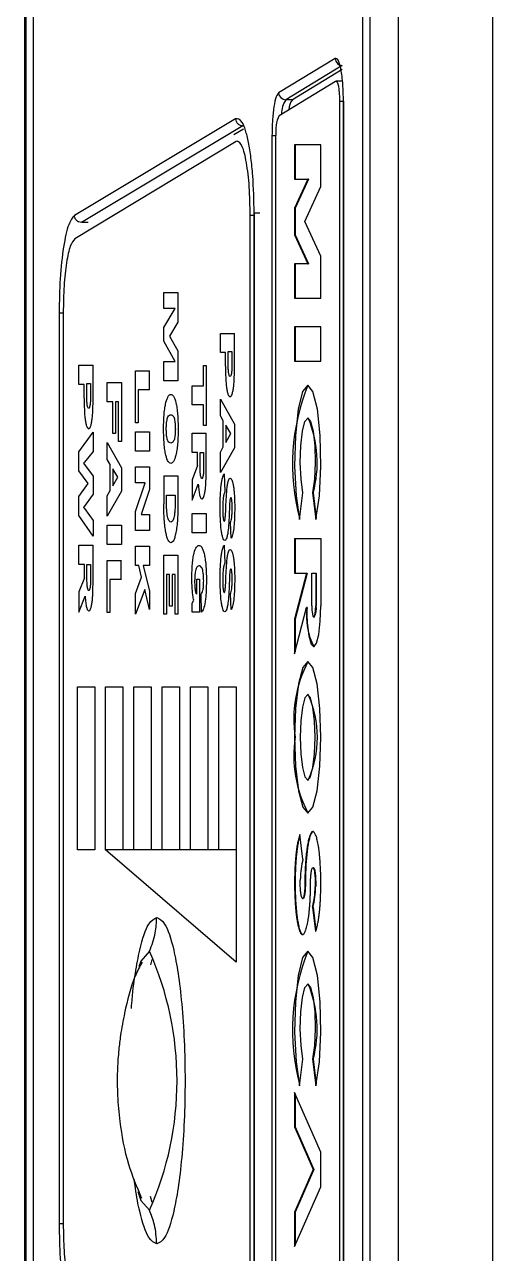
# Model space of a CAD drawing. Header units: millimetres. Extents: x 10 to 584, y 10 to 410.
# Drawn here: x 258.739 to 259.314, y 77.665 to 79.173 of the extents above; entities that cross this region are included whole.
import ezdxf

# ---------------------------------------------------------------- set-up
doc = ezdxf.new("R2010")
doc.units = ezdxf.units.MM

msp = doc.modelspace()

# ---------------------------------------------------------------- linework, layer by layer
at = {"color": 7, "linetype": 'Continuous', "lineweight": 25}
for p, q in [((258.73948, 79.47498), (258.73948, 77.04498)), ((258.7415, 77.04498), (258.7415, 79.47498)), ((258.75018, 79.47498), (258.75018, 77.04498)), ((259.15478, 77.04498), (259.15478, 79.47498)), ((259.16347, 79.47498), (259.16347, 77.04498)), ((259.19887, 77.04721), (259.19887, 79.47275)), ((259.31405, 79.47006), (259.31405, 77.04991)), ((259.12098, 79.13098), (259.05152, 79.08907)), ((259.12967, 79.12236), (259.06022, 79.08046)), ((259.12955, 79.11737), (259.06836, 79.08046)), ((259.05203, 79.06124), (259.12149, 79.10313)), ((259.12996, 79.10327), (259.12194, 79.10327)), ((259.06836, 79.08046), (259.06022, 79.08046)), ((259.12622, 79.0786), (259.12622, 77.4418)), ((259.13095, 79.0786), (259.13095, 77.44181)), ((259.13108, 77.44181), (259.13108, 79.0786)), ((258.99871, 79.05721), (258.80074, 78.93846)), ((259.0074, 79.04859), (258.80942, 78.92983)), ((259.00847, 79.04435), (258.99665, 79.03726)), ((258.9992, 79.02935), (258.80124, 78.90997)), ((259.00076, 79.0298), (258.9992, 79.02935)), ((259.04333, 79.03669), (259.04333, 77.4837)), ((259.04819, 77.48369), (259.04819, 79.03671)), ((259.10334, 79.02526), (259.07109, 79.02526)), ((259.07109, 79.02526), (259.07109, 78.98298)), ((259.07174, 79.02526), (259.07174, 78.98298)), ((259.10334, 78.97392), (259.10334, 79.02526)), ((259.07109, 78.98298), (259.08741, 78.98298)), ((259.08741, 78.98298), (259.07109, 78.94749)), ((259.08807, 78.98298), (259.07174, 78.94749)), ((259.08366, 78.93114), (259.10334, 78.97392)), ((259.08807, 78.98298), (259.08741, 78.98298)), ((259.02135, 78.94182), (259.02135, 77.57807)), ((259.02148, 77.57846), (259.02148, 78.94148)), ((259.07109, 78.94749), (259.07109, 78.91478)), ((259.07109, 78.94749), (259.07174, 78.94749)), ((259.07174, 78.94749), (259.07174, 78.91478)), ((258.81757, 78.92983), (258.80942, 78.92983)), ((259.01662, 77.58196), (259.01662, 78.93847)), ((259.10334, 78.88835), (259.08366, 78.93114)), ((259.07109, 78.91478), (259.08741, 78.87929)), ((259.07109, 78.91478), (259.07174, 78.91478)), ((259.07174, 78.91478), (259.08807, 78.87929)), ((259.08741, 78.87929), (259.07109, 78.87929)), ((259.07109, 78.87929), (259.07109, 78.83701)), ((259.07174, 78.87929), (259.07174, 78.83701)), ((259.08741, 78.87929), (259.08807, 78.87929)), ((259.10334, 78.83701), (259.10334, 78.88835)), ((258.91047, 78.84395), (258.92784, 78.84395)), ((258.91047, 78.82451), (258.91047, 78.84395)), ((258.92784, 78.84395), (258.92784, 78.80764)), ((259.07109, 78.83701), (259.10334, 78.83701)), ((258.78196, 78.81904), (258.78196, 77.70132)), ((258.78694, 78.81907), (258.78694, 77.70135)), ((258.92463, 78.82451), (258.91047, 78.82451)), ((258.91047, 78.80111), (258.92463, 78.82451)), ((258.92784, 78.80764), (258.91744, 78.79047)), ((258.91047, 78.7841), (258.91047, 78.80111)), ((258.91744, 78.79047), (258.92784, 78.7722)), ((258.97993, 78.79375), (258.9973, 78.79375)), ((258.97993, 78.77014), (258.97993, 78.79375)), ((258.99723, 78.75423), (258.99723, 78.79375)), ((259.10334, 78.80178), (259.07109, 78.80178)), ((259.07109, 78.80178), (259.07109, 78.7595)), ((259.07174, 78.80178), (259.07174, 78.7595)), ((259.10334, 78.7595), (259.10334, 78.80178)), ((258.92463, 78.75923), (258.91047, 78.7841)), ((258.91047, 78.73561), (258.91047, 78.75923)), ((258.91047, 78.75923), (258.92463, 78.75923)), ((258.92784, 78.7722), (258.92784, 78.73561)), ((258.98644, 78.77014), (258.97993, 78.77014)), ((258.98644, 78.75354), (258.98644, 78.77014)), ((258.98951, 78.77153), (258.9941, 78.77153)), ((258.98951, 78.75651), (258.98951, 78.77153)), ((258.9941, 78.77153), (258.9941, 78.75658)), ((259.07109, 78.7595), (259.10334, 78.7595)), ((258.80628, 78.75461), (258.82365, 78.75461)), ((258.80628, 78.731), (258.80628, 78.75461)), ((258.82358, 78.71509), (258.82358, 78.75461)), ((258.87574, 78.68405), (258.87574, 78.74794)), ((258.87574, 78.74794), (258.89311, 78.74794)), ((258.89304, 78.72433), (258.89304, 78.74794)), ((258.95919, 78.75455), (258.96257, 78.75455)), ((258.95919, 78.72955), (258.95919, 78.75455)), ((258.96257, 78.75455), (258.96257, 78.68094)), ((258.81279, 78.731), (258.80628, 78.731)), ((258.81279, 78.7144), (258.81279, 78.731)), ((258.81586, 78.73239), (258.82045, 78.73239)), ((258.81586, 78.71737), (258.81586, 78.73239)), ((258.82045, 78.73239), (258.82045, 78.71744)), ((258.84101, 78.70974), (258.84101, 78.73335)), ((258.84101, 78.73335), (258.85838, 78.73335)), ((258.85838, 78.73335), (258.85838, 78.66113)), ((258.92784, 78.73561), (258.91047, 78.73561)), ((258.9452, 78.72955), (258.95919, 78.72955)), ((258.9452, 78.70594), (258.9452, 78.72955)), ((258.87912, 78.72433), (258.87912, 78.68405)), ((258.89311, 78.72433), (258.87912, 78.72433)), ((258.97993, 78.7132), (258.9973, 78.68229)), ((258.97993, 78.69269), (258.97993, 78.7132)), ((258.84777, 78.70974), (258.84101, 78.70974)), ((258.84777, 78.67085), (258.84777, 78.70974)), ((258.85114, 78.70974), (258.85114, 78.67085)), ((258.855, 78.70974), (258.85114, 78.70974)), ((258.855, 78.66113), (258.855, 78.70974)), ((258.95919, 78.70594), (258.9452, 78.70594)), ((258.95919, 78.68094), (258.95919, 78.70594)), ((258.87912, 78.68405), (258.87574, 78.68405)), ((258.98355, 78.68654), (258.97993, 78.69269)), ((258.98355, 78.65449), (258.98355, 78.68654)), ((259.08787, 78.68995), (259.08721, 78.68995)), ((258.80628, 78.64853), (258.82365, 78.67266)), ((258.82365, 78.67266), (258.82365, 78.64881)), ((258.85114, 78.67085), (258.84777, 78.67085)), ((258.87574, 78.67294), (258.89311, 78.67294)), ((258.87574, 78.64933), (258.87574, 78.67294)), ((258.89311, 78.67294), (258.89311, 78.64933)), ((258.9452, 78.67122), (258.96257, 78.67122)), ((258.9452, 78.64761), (258.9452, 78.67122)), ((258.96257, 78.68094), (258.95919, 78.68094)), ((258.9625, 78.62723), (258.9625, 78.67122)), ((258.99281, 78.67083), (258.98668, 78.68123)), ((258.98668, 78.68123), (258.98668, 78.66002)), ((258.98668, 78.66002), (258.99281, 78.67083)), ((258.9973, 78.68229), (258.9973, 78.65356)), ((258.84101, 78.65974), (258.85838, 78.62884)), ((258.84101, 78.63923), (258.84101, 78.65974)), ((258.85838, 78.66113), (258.855, 78.66113)), ((258.97993, 78.64811), (258.98355, 78.65449)), ((258.9973, 78.65356), (258.97993, 78.62291)), ((258.80628, 78.62518), (258.80628, 78.64853)), ((258.82365, 78.64881), (258.81305, 78.63597)), ((258.84463, 78.63309), (258.84101, 78.63923)), ((258.89311, 78.64933), (258.87574, 78.64933)), ((258.95196, 78.64761), (258.9452, 78.64761)), ((258.95196, 78.63151), (258.95196, 78.64761)), ((258.95502, 78.64761), (258.95937, 78.64761)), ((258.95502, 78.63361), (258.95502, 78.64761)), ((258.95937, 78.64761), (258.95937, 78.63411)), ((258.97993, 78.62291), (258.97993, 78.64811)), ((258.81777, 78.60947), (258.80628, 78.62518)), ((258.81249, 78.63523), (258.81196, 78.63447)), ((258.81196, 78.63447), (258.82365, 78.61848)), ((258.81305, 78.63597), (258.81249, 78.63523)), ((258.84463, 78.60104), (258.84463, 78.63309)), ((258.85389, 78.61738), (258.84777, 78.62778)), ((258.84777, 78.62778), (258.84777, 78.60657)), ((258.85838, 78.62884), (258.85838, 78.60011)), ((258.87574, 78.62989), (258.89311, 78.62989)), ((258.87574, 78.61044), (258.87574, 78.62989)), ((258.89311, 78.62989), (258.89311, 78.60235)), ((258.95189, 78.63151), (258.94514, 78.61421)), ((258.80628, 78.59357), (258.81777, 78.60947)), ((258.82365, 78.61848), (258.82365, 78.59647)), ((258.84777, 78.60657), (258.85389, 78.61738)), ((258.88747, 78.61044), (258.87574, 78.61044)), ((258.87574, 78.57516), (258.88747, 78.61044)), ((258.91041, 78.61895), (258.91041, 78.58455)), ((258.91047, 78.61895), (258.92784, 78.61895)), ((258.92784, 78.61895), (258.92784, 78.58844)), ((258.94514, 78.61421), (258.94514, 78.58927)), ((258.94514, 78.58927), (258.95273, 78.60872)), ((258.98461, 78.62153), (258.98548, 78.59931)), ((258.80628, 78.57026), (258.80628, 78.59357)), ((258.82365, 78.59647), (258.81196, 78.58031)), ((258.84101, 78.59466), (258.84463, 78.60104)), ((258.85838, 78.60011), (258.84101, 78.56946)), ((258.84101, 78.56946), (258.84101, 78.59466)), ((258.89311, 78.60235), (258.88287, 78.57156)), ((258.91378, 78.59534), (258.92439, 78.59534)), ((258.91378, 78.58611), (258.91378, 78.59534)), ((258.92439, 78.59534), (258.92439, 78.5859)), ((259.07707, 78.56527), (259.08119, 78.59803)), ((259.09323, 78.59803), (259.09736, 78.56527)), ((259.09323, 78.59803), (259.09389, 78.59803)), ((259.09389, 78.59803), (259.09777, 78.56724)), ((258.81196, 78.58031), (258.81305, 78.57881)), ((258.81305, 78.57881), (258.82365, 78.56418)), ((258.82365, 78.54489), (258.80628, 78.57026)), ((258.82365, 78.56418), (258.82365, 78.54489)), ((258.87574, 78.55211), (258.87574, 78.57516)), ((258.88287, 78.57156), (258.89311, 78.57156)), ((258.89311, 78.57156), (258.89311, 78.55211)), ((258.9452, 78.57261), (258.96257, 78.57261)), ((258.9452, 78.549), (258.9452, 78.57261)), ((258.96257, 78.57261), (258.96257, 78.549)), ((258.84101, 78.55835), (258.85838, 78.55835)), ((258.84101, 78.53474), (258.84101, 78.55835)), ((258.85838, 78.55835), (258.85838, 78.53474)), ((258.89311, 78.55211), (258.87574, 78.55211)), ((258.96257, 78.549), (258.9452, 78.549)), ((258.9934, 78.54236), (258.99223, 78.5618)), ((258.80628, 78.53378), (258.82365, 78.53378)), ((258.80628, 78.51017), (258.80628, 78.53378)), ((258.82358, 78.48979), (258.82358, 78.53378)), ((258.85838, 78.53474), (258.84101, 78.53474)), ((258.87574, 78.53267), (258.89311, 78.53267)), ((258.87574, 78.50905), (258.87574, 78.53267)), ((258.89311, 78.53267), (258.89311, 78.50905)), ((258.98461, 78.53403), (258.98548, 78.5118)), ((259.07109, 78.54207), (259.10334, 78.54207)), ((259.07109, 78.54207), (259.07109, 78.49979)), ((259.07174, 78.54207), (259.07174, 78.49979)), ((259.10334, 78.54207), (259.10334, 78.45968)), ((258.91047, 78.4495), (258.91047, 78.52173)), ((258.91047, 78.52173), (258.92784, 78.52173)), ((258.92784, 78.52173), (258.92784, 78.4495)), ((258.81304, 78.51017), (258.80628, 78.51017)), ((258.81304, 78.49406), (258.81304, 78.51017)), ((258.81611, 78.51017), (258.82045, 78.51017)), ((258.81611, 78.49617), (258.81611, 78.51017)), ((258.82045, 78.51017), (258.82045, 78.49667)), ((258.84101, 78.45141), (258.84101, 78.5153)), ((258.84101, 78.5153), (258.85838, 78.5153)), ((258.85831, 78.49168), (258.85831, 78.5153)), ((258.87973, 78.50905), (258.87574, 78.50905)), ((258.88326, 78.49475), (258.87973, 78.50905)), ((258.88528, 78.50905), (258.89311, 78.47735)), ((258.89311, 78.50905), (258.88528, 78.50905)), ((258.81297, 78.49406), (258.80622, 78.47677)), ((258.84439, 78.49168), (258.84439, 78.45141)), ((258.85838, 78.49168), (258.84439, 78.49168)), ((258.87574, 78.47472), (258.88326, 78.49475)), ((258.91385, 78.49811), (258.91385, 78.4495)), ((258.91747, 78.49811), (258.91385, 78.49811)), ((258.91747, 78.45922), (258.91747, 78.49811)), ((258.92084, 78.49811), (258.92084, 78.45922)), ((258.92446, 78.49811), (258.92084, 78.49811)), ((258.92446, 78.4495), (258.92446, 78.49811)), ((258.95123, 78.49205), (258.95437, 78.49205)), ((258.95123, 78.474), (258.95123, 78.49205)), ((258.95437, 78.49205), (258.95437, 78.45177)), ((259.07109, 78.49979), (259.08586, 78.49979)), ((259.08586, 78.49979), (259.07109, 78.44329)), ((259.08651, 78.49979), (259.07174, 78.44329)), ((259.08586, 78.49979), (259.08651, 78.49979)), ((259.09215, 78.45968), (259.09215, 78.49979)), ((259.09215, 78.49979), (259.09704, 78.49979)), ((259.09704, 78.49979), (259.09704, 78.45968)), ((259.09704, 78.49979), (259.0977, 78.49979)), ((259.0977, 78.49979), (259.0977, 78.45968)), ((258.80622, 78.47677), (258.80622, 78.45183)), ((258.88704, 78.47943), (258.87574, 78.44933)), ((258.87574, 78.44933), (258.87574, 78.47472)), ((258.89311, 78.45489), (258.88704, 78.47943)), ((258.89311, 78.47735), (258.89311, 78.45489)), ((258.9568, 78.45177), (258.9563, 78.474)), ((258.9934, 78.45486), (258.99223, 78.4743)), ((258.80622, 78.45183), (258.81382, 78.47128)), ((258.92084, 78.45922), (258.91747, 78.45922)), ((258.9452, 78.46289), (258.94726, 78.46636)), ((258.9452, 78.45177), (258.9452, 78.46289)), ((259.07109, 78.40076), (259.08587, 78.45729)), ((259.08652, 78.45729), (259.08587, 78.45729)), ((259.09704, 78.45968), (259.0977, 78.45968)), ((258.84439, 78.45141), (258.84101, 78.45141)), ((258.91385, 78.4495), (258.91047, 78.4495)), ((258.92784, 78.4495), (258.92446, 78.4495)), ((258.95437, 78.45177), (258.9452, 78.45177)), ((259.07109, 78.44329), (259.07109, 78.40076)), ((259.07109, 78.44329), (259.07174, 78.44329)), ((259.07174, 78.44329), (259.07174, 78.40327)), ((259.0946, 78.44559), (259.09525, 78.44559)), ((258.80431, 78.36021), (258.82559, 78.36021)), ((258.80431, 78.16021), (258.80431, 78.36021)), ((258.82559, 78.36021), (258.82559, 78.16021)), ((258.83904, 78.36021), (258.86032, 78.36021)), ((258.83904, 78.16021), (258.83904, 78.36021)), ((258.86032, 78.36021), (258.86032, 78.16021)), ((258.87377, 78.36021), (258.89505, 78.36021)), ((258.87377, 78.16021), (258.87377, 78.36021)), ((258.89505, 78.36021), (258.89505, 78.16021)), ((258.9085, 78.36021), (258.92978, 78.36021)), ((258.9085, 78.16021), (258.9085, 78.36021)), ((258.92978, 78.36021), (258.92978, 78.16021)), ((258.94323, 78.36021), (258.96451, 78.36021)), ((258.94323, 78.16021), (258.94323, 78.36021)), ((258.96451, 78.36021), (258.96451, 78.16021)), ((258.97796, 78.16021), (258.97796, 78.36021)), ((258.97796, 78.36021), (258.99924, 78.36021)), ((258.99924, 78.36021), (258.99924, 78.16021)), ((259.08787, 78.35072), (259.08721, 78.35072)), ((259.08721, 78.2457), (259.08787, 78.2457)), ((259.08136, 78.14876), (259.07758, 78.1788)), ((258.82559, 78.16021), (258.80431, 78.16021)), ((258.99918, 78.16021), (258.83898, 78.16021)), ((258.99924, 78.02234), (258.83904, 78.16021)), ((258.99924, 78.16021), (258.99924, 78.02234)), ((259.08373, 78.11935), (259.08438, 78.11935)), ((259.09628, 78.11467), (259.09694, 78.11467)), ((259.08089, 78.10037), (259.08155, 78.10037)), ((259.09306, 78.08994), (259.09684, 78.0599)), ((259.09306, 78.08994), (259.09372, 78.08994)), ((259.09372, 78.08994), (259.09734, 78.0612)), ((258.89584, 78.02578), (258.89412, 78.01917)), ((259.08787, 77.99537), (259.08721, 77.99537)), ((259.07707, 77.87068), (259.08119, 77.90344)), ((259.09323, 77.90344), (259.09736, 77.87068)), ((259.09323, 77.90344), (259.09389, 77.90344)), ((259.09389, 77.90344), (259.09777, 77.87265)), ((259.10334, 77.7891), (259.07109, 77.86259)), ((259.07109, 77.86259), (259.07109, 77.82031)), ((259.07174, 77.86109), (259.07174, 77.82031)), ((259.07109, 77.82031), (259.09406, 77.76796)), ((259.07109, 77.82031), (259.07174, 77.82031)), ((259.07174, 77.82031), (259.09472, 77.76796)), ((259.10334, 77.74682), (259.10334, 77.7891)), ((259.09406, 77.76796), (259.07109, 77.71562)), ((259.09472, 77.76796), (259.07174, 77.71562)), ((259.09406, 77.76796), (259.09472, 77.76796)), ((258.8939, 77.73546), (258.89581, 77.72809)), ((259.07109, 77.67334), (259.10334, 77.74682)), ((259.07109, 77.71562), (259.07109, 77.67334)), ((259.07109, 77.71562), (259.07174, 77.71562)), ((259.07174, 77.71562), (259.07174, 77.67483))]:
    msp.add_line(p, q, dxfattribs=at)
at = {"color": 59, "linetype": 'Continuous', "lineweight": 25}
for p, q in [((259.12622, 79.0786), (259.13095, 79.0786)), ((259.13095, 79.0786), (259.13108, 79.0786)), ((259.0074, 79.04859), (259.0088, 79.04909)), ((259.04333, 79.03669), (259.04819, 79.03669)), ((259.02135, 78.93847), (259.01662, 78.93847)), ((258.78196, 78.81904), (258.78687, 78.81904)), ((258.78687, 77.70132), (258.78196, 77.70132))]:
    msp.add_line(p, q, dxfattribs=at)
at = {"color": 7, "linetype": 'Continuous', "lineweight": 25, "flags": 128}
for points in [[(259.12149, 79.10313), (259.12238, 79.10313), (259.12326, 79.10206), (259.12408, 79.09996), (259.1248, 79.09693), (259.1254, 79.0931), (259.12585, 79.08863), (259.12612, 79.08373), (259.12622, 79.0786)], [(259.09736, 78.56527), (259.10152, 78.59455), (259.1033, 78.63096), (259.10241, 78.66844), (259.09901, 78.70078), (259.09364, 78.72261), (259.08721, 78.73031), (259.08078, 78.72261), (259.07542, 78.70078), (259.07201, 78.66844), (259.07113, 78.63096), (259.07291, 78.59455), (259.07707, 78.56527)], [(259.08119, 78.59803), (259.07899, 78.6148), (259.0781, 78.63521), (259.07868, 78.65598), (259.08063, 78.67378), (259.08363, 78.68574), (259.08721, 78.68995), (259.09079, 78.68574), (259.09379, 78.67378), (259.09574, 78.65598), (259.09632, 78.63521), (259.09544, 78.6148), (259.09323, 78.59803)], [(259.08587, 78.45729), (259.08667, 78.4385), (259.08864, 78.42285), (259.09149, 78.41263), (259.09481, 78.40936), (259.09809, 78.41353), (259.10085, 78.42451), (259.10269, 78.4407), (259.10334, 78.45968)], [(259.09215, 78.45968), (259.09234, 78.45428), (259.09287, 78.44972), (259.09366, 78.44666), (259.0946, 78.44559), (259.09553, 78.44666), (259.09633, 78.44972), (259.09686, 78.45428), (259.09704, 78.45968)], [(259.07109, 78.29821), (259.07231, 78.26267), (259.07581, 78.23255), (259.08104, 78.21242), (259.08721, 78.20535), (259.09338, 78.21242), (259.09861, 78.23255), (259.10211, 78.26267), (259.10334, 78.29821), (259.10211, 78.33375), (259.09861, 78.36387), (259.09338, 78.384), (259.08721, 78.39107), (259.08104, 78.384), (259.07581, 78.36387), (259.07231, 78.33375), (259.07109, 78.29821)], [(259.07809, 78.29821), (259.07879, 78.27812), (259.08076, 78.26108), (259.08372, 78.2497), (259.08721, 78.2457), (259.0907, 78.2497), (259.09366, 78.26108), (259.09564, 78.27812), (259.09633, 78.29821), (259.09564, 78.3183), (259.09366, 78.33534), (259.0907, 78.34672), (259.08721, 78.35072), (259.08372, 78.34672), (259.08076, 78.33534), (259.07879, 78.3183), (259.07809, 78.29821)], [(259.09736, 77.87068), (259.10152, 77.89997), (259.1033, 77.93638), (259.10241, 77.97386), (259.09901, 78.00619), (259.09364, 78.02802), (259.08721, 78.03573), (259.08078, 78.02802), (259.07542, 78.00619), (259.07201, 77.97386), (259.07113, 77.93638), (259.07291, 77.89997), (259.07707, 77.87068)], [(259.08119, 77.90344), (259.07899, 77.92022), (259.0781, 77.94063), (259.07868, 77.9614), (259.08063, 77.97919), (259.08363, 77.99116), (259.08721, 77.99537), (259.09079, 77.99116), (259.09379, 77.97919), (259.09574, 77.9614), (259.09632, 77.94063), (259.09544, 77.92022), (259.09323, 77.90344)]]:
    msp.add_lwpolyline(points, dxfattribs=at)
at = {"color": 59, "linetype": 'Continuous', "lineweight": 25, "flags": 128}
for points in [[(258.89298, 78.03578), (258.88242, 78.02369), (258.87991, 78.01682)], [(258.87862, 77.74117), (258.88242, 77.73007), (258.89298, 77.71798)]]:
    msp.add_lwpolyline(points, dxfattribs=at)
at = {"color": 7, "linetype": 'Continuous', "lineweight": 25}
for centre, radius, start, end in [((259.12974, 79.13112), 0.00876, 180.93041, 269.5562), ((259.06028, 79.08922), 0.00876, 180.93041, 269.5562), ((259.08659, 79.06677), 0.0228, 143.11896, 175.99204), ((259.09559, 79.04186), 0.04768, 156.01772, 186.20624), ((259.32401, 78.63362), 0.25547, 157.76306, 195.05959), ((258.95762, 78.63526), 0.14127, 344.71915, 22.77946), ((259.1643, 78.44624), 0.07855, 171.91179, 207.97943), ((259.07559, 78.45626), 0.02237, 331.51124, 8.8001), ((259.22195, 78.32042), 0.15184, 152.27752, 188.40913), ((258.96988, 78.29821), 0.12915, 336.01102, 23.98898), ((259.22196, 78.276), 0.15185, 171.59019, 207.72235), ((259.18334, 78.12303), 0.10517, 165.8358, 178.98303), ((258.98868, 78.11609), 0.10761, 345.93528, 359.24401), ((258.98937, 78.1161), 0.10758, 345.92844, 359.2418), ((258.53587, 77.87688), 0.39086, 336.01223, 23.98777), ((259.32401, 77.93903), 0.25547, 157.76363, 195.05901), ((258.95762, 77.94067), 0.14127, 344.71915, 22.77946)]:
    msp.add_arc(centre, radius, start, end, dxfattribs=at)
at = {"color": 59, "linetype": 'Continuous', "lineweight": 25}
msp.add_arc((259.08717, 79.06268), 0.03229, 146.58897, 179.4975, dxfattribs=at)
at = {"color": 7, "linetype": 'Continuous', "lineweight": 25}
for points, knots in [([(259.13108, 79.0786), (259.13094, 79.08562), (259.13073, 79.09647), (259.12944, 79.10934), (259.12811, 79.11807), (259.12646, 79.12481), (259.1241, 79.13084), (259.12221, 79.13092), (259.12098, 79.13098)], [0, 0, 0, 0, 0.2379398, 0.3673869, 0.4999942, 0.6325899, 0.7620455, 1, 1, 1, 1]), ([(259.05152, 79.08907), (259.05046, 79.08779), (259.04826, 79.08513), (259.04557, 79.07284), (259.04367, 79.05607), (259.04345, 79.04316), (259.04333, 79.03669)], [0, 0, 0, 0, 0.241333, 0.499828, 0.7492945, 1, 1, 1, 1]), ([(259.02148, 78.94148), (259.02111, 78.95711), (259.02053, 78.98121), (259.01758, 79.00958), (259.01457, 79.02872), (259.0109, 79.0435), (259.00565, 79.05676), (259.00144, 79.05703), (258.99871, 79.05721)], [0, 0, 0, 0, 0.2388237, 0.3682266, 0.5005691, 0.6328387, 0.7619832, 1, 1, 1, 1]), ([(258.99871, 79.05721), (258.99886, 79.05608), (258.99916, 79.05382), (259.00118, 79.05098), (259.00403, 79.04898), (259.00628, 79.04872), (259.0074, 79.04859)], [0, 0, 0, 0, 0.2498821, 0.4999004, 0.7500174, 1, 1, 1, 1]), ([(259.01662, 78.93847), (259.01638, 78.95043), (259.0159, 78.97437), (259.01224, 79.00456), (259.00699, 79.02568), (259.00284, 79.02842), (259.00076, 79.0298)], [0, 0, 0, 0, 0.2499778, 0.4999837, 0.7499943, 1, 1, 1, 1]), ([(259.02851, 78.94137), (259.02741, 78.94138), (259.02522, 78.9414), (259.02275, 78.94143), (259.02127, 78.94145), (259.02141, 78.94147), (259.02148, 78.94148)], [0, 0, 0, 0, 0.2499841, 0.5000607, 0.7499993, 1, 1, 1, 1]), ([(258.80074, 78.93846), (258.79831, 78.93558), (258.79327, 78.92963), (258.787, 78.90132), (258.78275, 78.86266), (258.78221, 78.83323), (258.78196, 78.81904)], [0, 0, 0, 0, 0.2416729, 0.5004557, 0.7589967, 1, 1, 1, 1]), ([(258.80942, 78.92983), (258.8083, 78.92997), (258.80607, 78.93023), (258.80321, 78.93222), (258.80119, 78.93507), (258.80089, 78.93733), (258.80074, 78.93846)], [0, 0, 0, 0, 0.25003357, 0.49984891, 0.74984873, 1, 1, 1, 1]), ([(258.80124, 78.90997), (258.79933, 78.90767), (258.79549, 78.90308), (258.79081, 78.88167), (258.78756, 78.85274), (258.78715, 78.83029), (258.78694, 78.81907)], [0, 0, 0, 0, 0.2499932, 0.4999944, 0.7499951, 1, 1, 1, 1]), ([(258.98638, 78.75354), (258.98637, 78.7488), (258.98637, 78.74184), (258.98686, 78.73279), (258.98752, 78.72687), (258.98842, 78.72184), (258.98987, 78.71726), (258.99111, 78.71648), (258.99193, 78.71597)], [0, 0, 0, 0, 0.250417, 0.3684205, 0.5007156, 0.6203701, 0.7507322, 1, 1, 1, 1]), ([(258.9918, 78.74097), (258.99145, 78.74123), (258.99093, 78.74161), (258.99035, 78.7436), (258.99002, 78.74539), (258.98979, 78.74757), (258.98957, 78.75123), (258.98953, 78.75431), (258.98951, 78.75651)], [0, 0, 0, 0, 0.2646986, 0.3832444, 0.4999669, 0.600615, 0.7151426, 1, 1, 1, 1]), ([(258.9941, 78.75658), (258.99408, 78.75463), (258.99406, 78.75167), (258.99385, 78.74796), (258.99359, 78.74543), (258.99324, 78.74341), (258.99265, 78.74139), (258.99214, 78.74114), (258.9918, 78.74097)], [0, 0, 0, 0, 0.2500896, 0.3821326, 0.5003411, 0.626075, 0.7507665, 1, 1, 1, 1]), ([(258.99193, 78.71597), (258.99236, 78.71611), (258.99316, 78.71638), (258.9943, 78.71862), (258.99528, 78.72245), (258.99612, 78.72735), (258.99673, 78.73322), (258.99719, 78.74219), (258.99721, 78.74931), (258.99723, 78.75423)], [0, 0, 0, 0, 0.13223632, 0.24788151, 0.37028936, 0.49872737, 0.61718578, 0.73534701, 1, 1, 1, 1]), ([(258.81273, 78.7144), (258.81273, 78.70966), (258.81272, 78.7027), (258.81322, 78.69365), (258.81387, 78.68773), (258.81477, 78.6827), (258.81622, 78.67812), (258.81747, 78.67734), (258.81828, 78.67683)], [0, 0, 0, 0, 0.250418, 0.3684273, 0.5007137, 0.6203686, 0.7507313, 1, 1, 1, 1]), ([(258.81816, 78.70183), (258.8178, 78.70209), (258.81728, 78.70247), (258.81671, 78.70446), (258.81638, 78.70625), (258.81614, 78.70843), (258.81592, 78.71209), (258.81589, 78.71517), (258.81586, 78.71737)], [0, 0, 0, 0, 0.2647056, 0.3832545, 0.5000997, 0.6006045, 0.7151351, 1, 1, 1, 1]), ([(258.82045, 78.71744), (258.82043, 78.71549), (258.82041, 78.71253), (258.8202, 78.70882), (258.81994, 78.70629), (258.81959, 78.70427), (258.819, 78.70225), (258.8185, 78.702), (258.81816, 78.70183)], [0, 0, 0, 0, 0.2500854, 0.382113, 0.5003195, 0.6260812, 0.7507706, 1, 1, 1, 1]), ([(258.81828, 78.67683), (258.81871, 78.67697), (258.81951, 78.67724), (258.82065, 78.67948), (258.82163, 78.68331), (258.82247, 78.68821), (258.82308, 78.69408), (258.82354, 78.70305), (258.82356, 78.71017), (258.82358, 78.71509)], [0, 0, 0, 0, 0.1322361, 0.2478811, 0.3702888, 0.4987267, 0.6171849, 0.7353459, 1, 1, 1, 1]), ([(258.91023, 78.67696), (258.91027, 78.68032), (258.91034, 78.68654), (258.91086, 78.69542), (258.91178, 78.70298), (258.91344, 78.71101), (258.91596, 78.71776), (258.91813, 78.71855), (258.91921, 78.71895)], [0, 0, 0, 0, 0.1352542, 0.2500828, 0.3723931, 0.5002652, 0.7499247, 1, 1, 1, 1]), ([(258.91921, 78.71895), (258.9203, 78.71856), (258.92247, 78.71778), (258.92501, 78.71089), (258.92662, 78.70251), (258.92783, 78.69186), (258.92798, 78.68246), (258.92808, 78.67615)], [0, 0, 0, 0, 0.2503921, 0.5002086, 0.6284881, 0.7507607, 1, 1, 1, 1]), ([(258.91354, 78.6763), (258.91356, 78.67801), (258.91361, 78.68143), (258.91406, 78.6859), (258.91475, 78.68917), (258.91638, 78.69348), (258.9179, 78.69374), (258.9191, 78.69395)], [0, 0, 0, 0, 0.1250141, 0.2499094, 0.3657537, 0.5002487, 1, 1, 1, 1]), ([(258.9191, 78.69395), (258.92029, 78.69375), (258.92181, 78.69349), (258.92343, 78.68915), (258.92412, 78.68588), (258.92457, 78.68142), (258.92461, 78.67801), (258.92464, 78.6763)], [0, 0, 0, 0, 0.4997663, 0.6341548, 0.7500685, 0.8749306, 1, 1, 1, 1]), ([(258.91917, 78.63423), (258.91808, 78.63462), (258.9159, 78.6354), (258.91335, 78.64217), (258.9117, 78.65048), (258.91082, 78.65823), (258.91034, 78.66726), (258.91027, 78.67353), (258.91023, 78.67696)], [0, 0, 0, 0, 0.2501308, 0.4997539, 0.6271308, 0.7498718, 0.8634077, 1, 1, 1, 1]), ([(258.91908, 78.65923), (258.9179, 78.65944), (258.91639, 78.65971), (258.91477, 78.66374), (258.91408, 78.6669), (258.91361, 78.67123), (258.91357, 78.67461), (258.91354, 78.6763)], [0, 0, 0, 0, 0.4998818, 0.6348562, 0.7502309, 0.8750342, 1, 1, 1, 1]), ([(258.92464, 78.6763), (258.92461, 78.67461), (258.92456, 78.67122), (258.9241, 78.66689), (258.9234, 78.66373), (258.92177, 78.65971), (258.92027, 78.65944), (258.91908, 78.65923)], [0, 0, 0, 0, 0.1249197, 0.2497629, 0.3645168, 0.5001495, 1, 1, 1, 1]), ([(258.92808, 78.67615), (258.92804, 78.6728), (258.92797, 78.66662), (258.92747, 78.65778), (258.92657, 78.65022), (258.92491, 78.64232), (258.9224, 78.63558), (258.92025, 78.63468), (258.91917, 78.63423)], [0, 0, 0, 0, 0.1355708, 0.2500682, 0.3715311, 0.5001489, 0.7499869, 1, 1, 1, 1]), ([(258.95727, 78.61566), (258.95707, 78.61577), (258.95669, 78.61598), (258.95616, 78.6171), (258.95572, 78.61887), (258.95538, 78.6211), (258.95515, 78.62401), (258.95504, 78.6282), (258.95503, 78.6315), (258.95502, 78.63361)], [0, 0, 0, 0, 0.1355557, 0.2594117, 0.3783727, 0.5001524, 0.6091093, 0.7496009, 1, 1, 1, 1]), ([(258.95726, 78.59066), (258.95767, 78.59081), (258.95846, 78.5911), (258.95959, 78.59327), (258.96059, 78.59666), (258.96138, 78.60119), (258.96195, 78.60644), (258.96242, 78.6151), (258.96247, 78.62214), (258.9625, 78.62723)], [0, 0, 0, 0, 0.1303615, 0.253638, 0.3779714, 0.4989914, 0.609396, 0.718055, 1, 1, 1, 1]), ([(258.95937, 78.63411), (258.95936, 78.63198), (258.95936, 78.62861), (258.95928, 78.62442), (258.95913, 78.62142), (258.95879, 78.61908), (258.95836, 78.61722), (258.95783, 78.61597), (258.95746, 78.61577), (258.95727, 78.61566)], [0, 0, 0, 0, 0.2525902, 0.3981256, 0.5001119, 0.6180582, 0.750495, 0.8671008, 1, 1, 1, 1]), ([(258.95273, 78.60872), (258.95297, 78.60604), (258.95342, 78.60101), (258.95445, 78.59504), (258.95576, 78.59132), (258.95674, 78.59089), (258.95726, 78.59066)], [0, 0, 0, 0, 0.2672355, 0.5003143, 0.7370384, 1, 1, 1, 1]), ([(258.97969, 78.58103), (258.97975, 78.58579), (258.97986, 78.59487), (258.98063, 78.60543), (258.98155, 78.61212), (258.98273, 78.61788), (258.98384, 78.62004), (258.98461, 78.62153)], [0, 0, 0, 0, 0.2659962, 0.5075601, 0.6268608, 0.7426645, 1, 1, 1, 1]), ([(258.98668, 78.5806), (258.98704, 78.58914), (258.98749, 78.59988), (258.98891, 78.61013), (258.98983, 78.61368), (258.99091, 78.61556), (258.99166, 78.61583), (258.99207, 78.61597)], [0, 0, 0, 0, 0.4995355, 0.628364, 0.749658, 0.8635383, 1, 1, 1, 1]), ([(258.99207, 78.61597), (258.99247, 78.61578), (258.99326, 78.61541), (258.99438, 78.61323), (258.99535, 78.60981), (258.99618, 78.60522), (258.99683, 78.59966), (258.99742, 78.59132), (258.99749, 78.58456), (258.99754, 78.58008)], [0, 0, 0, 0, 0.1319938, 0.25547, 0.3760467, 0.4996889, 0.6229739, 0.7500587, 1, 1, 1, 1]), ([(258.98548, 78.59931), (258.98506, 78.5985), (258.9843, 78.59703), (258.9834, 78.59252), (258.98292, 78.58622), (258.98286, 78.58161), (258.98283, 78.57906)], [0, 0, 0, 0, 0.2725311, 0.499613, 0.7229469, 1, 1, 1, 1]), ([(258.99282, 78.59236), (258.99268, 78.59227), (258.9924, 78.5921), (258.99201, 78.5911), (258.9917, 78.58953), (258.99125, 78.58543), (258.9911, 78.58144), (258.99098, 78.57825)], [0, 0, 0, 0, 0.1305066, 0.250913, 0.3705293, 0.4987123, 1, 1, 1, 1]), ([(258.9944, 78.57864), (258.99438, 78.58043), (258.99436, 78.58353), (258.99419, 78.58732), (258.99393, 78.5897), (258.99362, 78.59115), (258.99325, 78.59209), (258.99297, 78.59227), (258.99282, 78.59236)], [0, 0, 0, 0, 0.2902774, 0.5012345, 0.6237521, 0.7409828, 0.8634128, 1, 1, 1, 1]), ([(258.9192, 78.537), (258.91807, 78.53751), (258.91581, 78.53852), (258.9133, 78.54708), (258.91179, 78.55669), (258.9107, 78.56824), (258.91056, 78.57802), (258.91047, 78.58455)], [0, 0, 0, 0, 0.2500613, 0.4996155, 0.6257158, 0.7502299, 1, 1, 1, 1]), ([(258.91919, 78.562), (258.91855, 78.56223), (258.91727, 78.56267), (258.91575, 78.56631), (258.91472, 78.57077), (258.91415, 78.57526), (258.91383, 78.58051), (258.9138, 78.58421), (258.91378, 78.58611)], [0, 0, 0, 0, 0.2501062, 0.4998803, 0.6285961, 0.7498058, 0.8709107, 1, 1, 1, 1]), ([(258.92439, 78.5859), (258.92438, 78.5841), (258.92435, 78.5805), (258.92406, 78.57538), (258.92353, 78.57086), (258.92254, 78.56641), (258.92107, 78.56277), (258.91982, 78.56226), (258.91919, 78.562)], [0, 0, 0, 0, 0.1252106, 0.2502423, 0.3699984, 0.5001146, 0.7499663, 1, 1, 1, 1]), ([(258.92784, 78.58844), (258.92781, 78.58159), (258.92777, 78.57141), (258.92684, 78.55873), (258.92566, 78.55083), (258.92426, 78.54445), (258.92215, 78.53811), (258.92039, 78.53745), (258.9192, 78.537)], [0, 0, 0, 0, 0.2501412, 0.3720025, 0.4999776, 0.6304081, 0.7504103, 1, 1, 1, 1]), ([(258.98543, 78.53958), (258.98497, 78.53982), (258.9841, 78.54029), (258.98288, 78.54294), (258.98183, 78.54709), (258.98067, 78.5544), (258.9798, 78.56615), (258.97973, 78.57607), (258.97969, 78.58103)], [0, 0, 0, 0, 0.131341, 0.2540948, 0.3748048, 0.5004207, 0.749692, 1, 1, 1, 1]), ([(258.98283, 78.57906), (258.98284, 78.57704), (258.98287, 78.57335), (258.98313, 78.56898), (258.98347, 78.56624), (258.9838, 78.56462), (258.98421, 78.56353), (258.98452, 78.56331), (258.98468, 78.56319)], [0, 0, 0, 0, 0.2838258, 0.5199334, 0.6365434, 0.7535433, 0.8719683, 1, 1, 1, 1]), ([(258.98468, 78.56319), (258.98485, 78.56331), (258.98518, 78.56352), (258.98561, 78.56486), (258.98591, 78.56704), (258.98635, 78.57217), (258.98654, 78.57689), (258.98668, 78.5806)], [0, 0, 0, 0, 0.1351846, 0.2490038, 0.3612052, 0.4993499, 1, 1, 1, 1]), ([(258.99098, 78.57825), (258.99068, 78.56898), (258.9903, 78.55741), (258.98873, 78.54679), (258.98776, 78.5428), (258.98664, 78.54012), (258.98584, 78.53976), (258.98543, 78.53958)], [0, 0, 0, 0, 0.4994087, 0.6228892, 0.7499893, 0.8707834, 1, 1, 1, 1]), ([(258.99223, 78.5618), (258.99256, 78.56259), (258.99317, 78.56402), (258.9939, 78.56773), (258.99432, 78.57282), (258.99437, 78.57659), (258.9944, 78.57864)], [0, 0, 0, 0, 0.2738206, 0.5001714, 0.7269855, 1, 1, 1, 1]), ([(258.99754, 78.58008), (258.99749, 78.57572), (258.99742, 78.56772), (258.99669, 78.55649), (258.99534, 78.54741), (258.99407, 78.5441), (258.9934, 78.54236)], [0, 0, 0, 0, 0.2726425, 0.5006309, 0.7387563, 1, 1, 1, 1]), ([(258.94496, 78.49314), (258.945, 78.4964), (258.94507, 78.50243), (258.94556, 78.51107), (258.94643, 78.51847), (258.94802, 78.52641), (258.9505, 78.53273), (258.9526, 78.53339), (258.95365, 78.53372)], [0, 0, 0, 0, 0.1350306, 0.2500739, 0.3720505, 0.5002707, 0.7497819, 1, 1, 1, 1]), ([(258.95365, 78.53372), (258.95478, 78.53336), (258.95699, 78.53265), (258.95959, 78.52598), (258.96124, 78.51758), (258.96216, 78.50979), (258.96269, 78.50071), (258.96277, 78.49435), (258.96281, 78.49093)], [0, 0, 0, 0, 0.2543794, 0.4996294, 0.6273254, 0.7499208, 0.865506, 1, 1, 1, 1]), ([(258.97969, 78.49353), (258.97975, 78.49829), (258.97986, 78.50737), (258.98063, 78.51793), (258.98155, 78.52463), (258.98273, 78.53038), (258.98384, 78.53254), (258.98461, 78.53403)], [0, 0, 0, 0, 0.2659998, 0.5075577, 0.6268589, 0.7426632, 1, 1, 1, 1]), ([(258.98668, 78.4931), (258.98704, 78.50164), (258.98749, 78.51238), (258.98891, 78.52264), (258.98983, 78.52618), (258.99091, 78.52806), (258.99166, 78.52833), (258.99207, 78.52847)], [0, 0, 0, 0, 0.4995355, 0.628364, 0.749658, 0.8635383, 1, 1, 1, 1]), ([(258.99207, 78.52847), (258.99247, 78.52828), (258.99326, 78.52791), (258.99438, 78.52573), (258.99535, 78.52231), (258.99618, 78.51772), (258.99683, 78.51216), (258.99742, 78.50382), (258.99749, 78.49706), (258.99754, 78.49258)], [0, 0, 0, 0, 0.1319938, 0.25547, 0.3760467, 0.4996889, 0.6229739, 0.7500587, 1, 1, 1, 1]), ([(258.95375, 78.50872), (258.95308, 78.50854), (258.95189, 78.50823), (258.95042, 78.50607), (258.94944, 78.50284), (258.94882, 78.49914), (258.94843, 78.49454), (258.94837, 78.49116), (258.94834, 78.4894)], [0, 0, 0, 0, 0.2832694, 0.5011533, 0.6327722, 0.7527357, 0.8715152, 1, 1, 1, 1]), ([(258.95943, 78.49038), (258.9594, 78.49221), (258.95933, 78.49569), (258.95888, 78.5002), (258.95821, 78.50348), (258.95656, 78.50807), (258.955, 78.50843), (258.95375, 78.50872)], [0, 0, 0, 0, 0.1312596, 0.2502939, 0.36215, 0.492129, 1, 1, 1, 1]), ([(258.98548, 78.5118), (258.98506, 78.511), (258.9843, 78.50953), (258.9834, 78.50502), (258.98292, 78.49872), (258.98286, 78.49411), (258.98283, 78.49156)], [0, 0, 0, 0, 0.2724598, 0.4995821, 0.7229298, 1, 1, 1, 1]), ([(258.99282, 78.50486), (258.99268, 78.50477), (258.9924, 78.5046), (258.99201, 78.5036), (258.9917, 78.50204), (258.99125, 78.49793), (258.9911, 78.49394), (258.99098, 78.49075)], [0, 0, 0, 0, 0.1305066, 0.250913, 0.3705293, 0.4987123, 1, 1, 1, 1]), ([(258.9944, 78.49114), (258.99438, 78.49293), (258.99436, 78.49603), (258.99419, 78.49981), (258.99392, 78.5022), (258.99362, 78.50366), (258.99325, 78.50459), (258.99297, 78.50477), (258.99282, 78.50486)], [0, 0, 0, 0, 0.2900781, 0.5012511, 0.6235954, 0.7409701, 0.863406, 1, 1, 1, 1]), ([(258.81835, 78.47822), (258.81815, 78.47833), (258.81777, 78.47854), (258.81725, 78.47966), (258.8168, 78.48143), (258.81646, 78.48365), (258.81623, 78.48656), (258.81612, 78.49075), (258.81611, 78.49405), (258.81611, 78.49617)], [0, 0, 0, 0, 0.1355411, 0.2594038, 0.3784604, 0.5001281, 0.6090909, 0.7497442, 1, 1, 1, 1]), ([(258.81834, 78.45322), (258.81875, 78.45337), (258.81954, 78.45366), (258.82067, 78.45583), (258.82167, 78.45922), (258.82247, 78.46375), (258.82303, 78.469), (258.8235, 78.47765), (258.82355, 78.4847), (258.82358, 78.48979)], [0, 0, 0, 0, 0.1303814, 0.2536652, 0.3779625, 0.4989843, 0.6093904, 0.718051, 1, 1, 1, 1]), ([(258.82045, 78.49667), (258.82044, 78.49453), (258.82044, 78.49117), (258.82036, 78.48697), (258.82021, 78.48397), (258.81987, 78.48163), (258.81944, 78.47977), (258.81891, 78.47852), (258.81855, 78.47833), (258.81835, 78.47822)], [0, 0, 0, 0, 0.2527094, 0.3982286, 0.5002001, 0.6181056, 0.7505542, 0.867143, 1, 1, 1, 1]), ([(258.94726, 78.46636), (258.94691, 78.46822), (258.94624, 78.47169), (258.9455, 78.47802), (258.94507, 78.48524), (258.945, 78.49039), (258.94496, 78.49314)], [0, 0, 0, 0, 0.26798897, 0.50016028, 0.73330097, 1, 1, 1, 1]), ([(258.94834, 78.4894), (258.94838, 78.48717), (258.94845, 78.48392), (258.94881, 78.48014), (258.94914, 78.47784), (258.94954, 78.47607), (258.95023, 78.47438), (258.95082, 78.47416), (258.95123, 78.474)], [0, 0, 0, 0, 0.2604398, 0.3806006, 0.4998999, 0.6066824, 0.7225034, 1, 1, 1, 1]), ([(258.9563, 78.474), (258.95673, 78.47448), (258.95749, 78.47534), (258.95838, 78.47785), (258.9589, 78.48074), (258.9592, 78.48355), (258.95939, 78.48682), (258.95942, 78.48916), (258.95943, 78.49038)], [0, 0, 0, 0, 0.2801277, 0.5002627, 0.6205619, 0.7394328, 0.8638604, 1, 1, 1, 1]), ([(258.96281, 78.49093), (258.96275, 78.4861), (258.96266, 78.47884), (258.96197, 78.47002), (258.96099, 78.46237), (258.95927, 78.45492), (258.95764, 78.45284), (258.9568, 78.45177)], [0, 0, 0, 0, 0.2499932, 0.3758252, 0.5005099, 0.7442184, 1, 1, 1, 1]), ([(258.98543, 78.45208), (258.98497, 78.45232), (258.9841, 78.45279), (258.98288, 78.45545), (258.98183, 78.45959), (258.98067, 78.4669), (258.9798, 78.47865), (258.97973, 78.48857), (258.97969, 78.49353)], [0, 0, 0, 0, 0.131341, 0.2540948, 0.3748048, 0.5004207, 0.749692, 1, 1, 1, 1]), ([(258.98283, 78.49156), (258.98284, 78.48954), (258.98287, 78.48585), (258.98313, 78.48148), (258.98347, 78.47874), (258.9838, 78.47711), (258.98421, 78.47603), (258.98452, 78.47581), (258.98468, 78.47569)], [0, 0, 0, 0, 0.2838136, 0.5199111, 0.6365161, 0.7536309, 0.8719738, 1, 1, 1, 1]), ([(258.98468, 78.47569), (258.98485, 78.47581), (258.98518, 78.47602), (258.98561, 78.47736), (258.98591, 78.47954), (258.98635, 78.48467), (258.98654, 78.48939), (258.98668, 78.4931)], [0, 0, 0, 0, 0.1352253, 0.2490053, 0.3612333, 0.4993565, 1, 1, 1, 1]), ([(258.99098, 78.49075), (258.99068, 78.48148), (258.9903, 78.46991), (258.98873, 78.45929), (258.98776, 78.4553), (258.98664, 78.45262), (258.98584, 78.45226), (258.98543, 78.45208)], [0, 0, 0, 0, 0.4994087, 0.6228892, 0.7499893, 0.8707834, 1, 1, 1, 1]), ([(258.99223, 78.4743), (258.99256, 78.47509), (258.99317, 78.47652), (258.9939, 78.48023), (258.99432, 78.48532), (258.99437, 78.48909), (258.9944, 78.49114)], [0, 0, 0, 0, 0.2738206, 0.5001714, 0.7269855, 1, 1, 1, 1]), ([(258.99754, 78.49258), (258.99749, 78.48822), (258.99742, 78.48022), (258.99669, 78.46899), (258.99534, 78.45991), (258.99407, 78.4566), (258.9934, 78.45486)], [0, 0, 0, 0, 0.2726425, 0.5006309, 0.7387563, 1, 1, 1, 1]), ([(258.81382, 78.47128), (258.81405, 78.46859), (258.8145, 78.46357), (258.81553, 78.45759), (258.81685, 78.45388), (258.81783, 78.45345), (258.81834, 78.45322)], [0, 0, 0, 0, 0.2672355, 0.5003143, 0.7370384, 1, 1, 1, 1]), ([(259.07758, 78.1788), (259.07751, 78.17864), (259.07729, 78.17813), (259.0768, 78.17682), (259.07626, 78.17509), (259.07561, 78.17266), (259.07512, 78.17049), (259.07466, 78.16814), (259.07421, 78.16567), (259.0737, 78.16237), (259.07322, 78.15882), (259.0728, 78.15511), (259.07241, 78.15125), (259.07209, 78.14723), (259.0718, 78.1431), (259.07156, 78.13887), (259.07133, 78.13369), (259.07118, 78.12842), (259.07111, 78.12399), (259.07108, 78.11954), (259.0711, 78.11509), (259.07119, 78.10977), (259.07132, 78.10539), (259.0715, 78.10106), (259.07172, 78.09679), (259.072, 78.09264), (259.07232, 78.08859), (259.07261, 78.08545), (259.07301, 78.08166), (259.07337, 78.07875), (259.07376, 78.07598), (259.07417, 78.07331), (259.07461, 78.0708), (259.07507, 78.06847), (259.07544, 78.06683), (259.07594, 78.06476), (259.07647, 78.06291), (259.07702, 78.06129), (259.07759, 78.05983), (259.07817, 78.05861), (259.07891, 78.05743), (259.07952, 78.05675), (259.08029, 78.05625), (259.08091, 78.05613), (259.08168, 78.05633), (259.0823, 78.05678), (259.08305, 78.05768), (259.0838, 78.05892), (259.08451, 78.06059), (259.0852, 78.06257), (259.08587, 78.06484), (259.0865, 78.06746), (259.08709, 78.07033), (259.08764, 78.07343), (259.08815, 78.0768), (259.08861, 78.08035), (259.08904, 78.08407), (259.08941, 78.08798), (259.08974, 78.092), (259.08996, 78.09532), (259.09021, 78.09954), (259.09037, 78.10298), (259.09052, 78.10734), (259.09061, 78.11086), (259.09068, 78.11516), (259.09069, 78.1177), (259.0907, 78.11935)], [0, 0, 0, 0, 0.0050831, 0.0152442, 0.0355888, 0.0457443, 0.0660914, 0.0762517, 0.0864188, 0.1067546, 0.1270934, 0.1372467, 0.1575975, 0.1779203, 0.1880945, 0.2084236, 0.2287503, 0.2490917, 0.2694316, 0.2795807, 0.2999176, 0.3202561, 0.3405933, 0.3507504, 0.3710836, 0.3914179, 0.4015844, 0.4219135, 0.432078, 0.45242, 0.4625783, 0.4727352, 0.4930805, 0.5032469, 0.5134024, 0.5235647, 0.5439062, 0.5540739, 0.5642325, 0.5845798, 0.5947429, 0.61509, 0.6252542, 0.6456003, 0.6557648, 0.6761121, 0.6862761, 0.7066223, 0.7269683, 0.7371327, 0.7574739, 0.7778134, 0.7879805, 0.808316, 0.8286596, 0.8388264, 0.8591592, 0.8794959, 0.8896498, 0.9099976, 0.9201565, 0.9404813, 0.9506511, 0.9709873, 0.9811404, 1, 1, 1, 1]), ([(259.07774, 78.17754), (259.07769, 78.17742), (259.07737, 78.17656), (259.07692, 78.17508), (259.07627, 78.17266), (259.07578, 78.17049), (259.07531, 78.16814), (259.07487, 78.16567), (259.07435, 78.16237), (259.07388, 78.15882), (259.07346, 78.15512), (259.07307, 78.15125), (259.07274, 78.14723), (259.07246, 78.1431), (259.07221, 78.13887), (259.07199, 78.13369), (259.07183, 78.12842), (259.07176, 78.12399), (259.07174, 78.11954), (259.07175, 78.11509), (259.07184, 78.10977), (259.07198, 78.10539), (259.07216, 78.10106), (259.07238, 78.09679), (259.07266, 78.09264), (259.07298, 78.08859), (259.07327, 78.08545), (259.07367, 78.08166), (259.07403, 78.07875), (259.07442, 78.07598), (259.07482, 78.07331), (259.07526, 78.0708), (259.07573, 78.06847), (259.0761, 78.06683), (259.0766, 78.06476), (259.07713, 78.06291), (259.07768, 78.06129), (259.07824, 78.05983), (259.07882, 78.05862), (259.07957, 78.05743), (259.08018, 78.05676), (259.08089, 78.05627), (259.0813, 78.05624), (259.08155, 78.05623)], [0, 0, 0, 0, 0.0052585, 0.0375552, 0.053682, 0.0859844, 0.1021137, 0.1182495, 0.1505364, 0.1828191, 0.1989418, 0.2312455, 0.2635101, 0.2796587, 0.3119315, 0.3442007, 0.3764929, 0.4087819, 0.4248934, 0.4571777, 0.4894654, 0.5217494, 0.5378755, 0.5701537, 0.602434, 0.6185741, 0.6508426, 0.6669786, 0.6992746, 0.7153984, 0.7315263, 0.7638227, 0.7799589, 0.7960836, 0.8122113, 0.8445049, 0.860646, 0.8767762, 0.9090773, 0.9252131, 0.9575118, 0.9736435, 1, 1, 1, 1]), ([(259.09353, 78.18252), (259.09346, 78.18252), (259.09307, 78.1825), (259.09237, 78.18217), (259.09146, 78.18119), (259.09057, 78.17967), (259.08971, 78.17762), (259.08869, 78.17447), (259.08777, 78.17066), (259.08678, 78.16536), (259.08608, 78.16059), (259.08547, 78.15542), (259.08493, 78.15001), (259.0845, 78.14427), (259.08417, 78.13833), (259.08398, 78.1338), (259.08378, 78.12749), (259.08375, 78.12264), (259.08373, 78.11935)], [0, 0, 0, 0, 0.0141886, 0.0710223, 0.1278476, 0.1846723, 0.2414893, 0.2983205, 0.3979388, 0.44761, 0.5471803, 0.5968724, 0.6465135, 0.7460621, 0.7957172, 0.845389, 0.895055, 1, 1, 1, 1]), ([(259.09419, 78.18252), (259.09411, 78.18252), (259.09372, 78.1825), (259.09303, 78.18217), (259.09212, 78.18119), (259.09123, 78.17967), (259.09037, 78.17763), (259.08934, 78.17447), (259.08843, 78.17067), (259.08744, 78.16536), (259.08673, 78.16059), (259.08613, 78.15542), (259.08559, 78.15001), (259.08516, 78.14427), (259.08483, 78.13833), (259.08463, 78.1338), (259.08444, 78.12749), (259.08441, 78.12264), (259.08438, 78.11935)], [0, 0, 0, 0, 0.0141819, 0.0710122, 0.127848, 0.1846664, 0.2414899, 0.2983155, 0.3979426, 0.4476037, 0.5471836, 0.5968701, 0.6465095, 0.7460601, 0.7957185, 0.8453905, 0.8950543, 1, 1, 1, 1]), ([(259.09684, 78.0599), (259.09692, 78.06007), (259.09727, 78.06092), (259.09776, 78.0623), (259.09843, 78.06455), (259.09906, 78.06708), (259.09965, 78.06995), (259.10021, 78.07304), (259.10073, 78.07634), (259.10129, 78.0806), (259.10179, 78.08511), (259.10222, 78.08985), (259.10258, 78.09477), (259.10297, 78.10154), (259.10322, 78.10855), (259.10333, 78.11565), (259.10335, 78.12099), (259.10329, 78.12632), (259.10312, 78.13339), (259.10281, 78.14032), (259.10237, 78.14697), (259.10196, 78.15178), (259.10149, 78.15639), (259.10096, 78.16075), (259.10035, 78.16483), (259.09969, 78.16859), (259.09898, 78.17199), (259.09821, 78.17498), (259.09739, 78.17752), (259.09653, 78.17958), (259.09579, 78.18087), (259.09507, 78.18179), (259.09437, 78.18239), (259.09381, 78.18247), (259.09353, 78.18252)], [0, 0, 0, 0, 0.0079152, 0.0396198, 0.055455, 0.0871392, 0.118846, 0.1346845, 0.1663738, 0.1980616, 0.2297454, 0.2614413, 0.2931297, 0.3248277, 0.3883399, 0.4200088, 0.4516936, 0.4833869, 0.5150575, 0.5785893, 0.6102632, 0.6419592, 0.6736517, 0.7053341, 0.7370367, 0.7687268, 0.8004141, 0.8321157, 0.863823, 0.8955178, 0.9272248, 0.9430602, 0.9714013, 1, 1, 1, 1]), ([(259.08089, 78.10037), (259.08081, 78.10038), (259.08046, 78.10044), (259.07984, 78.10146), (259.07924, 78.10373), (259.07873, 78.10681), (259.07839, 78.11003), (259.07811, 78.11474), (259.078, 78.11962), (259.07813, 78.12331), (259.07818, 78.12489)], [0, 0, 0, 0, 0.0401177, 0.1839816, 0.3274619, 0.406735, 0.5663432, 0.6620915, 0.8551835, 1, 1, 1, 1]), ([(259.0907, 78.11935), (259.0907, 78.1198), (259.0907, 78.12203), (259.09081, 78.12515), (259.09109, 78.12932), (259.09145, 78.13252), (259.09192, 78.13507), (259.09245, 78.13711), (259.09288, 78.13775), (259.09316, 78.13817)], [0, 0, 0, 0, 0.0522413, 0.2624921, 0.3670089, 0.5775933, 0.7009261, 0.8033535, 1, 1, 1, 1]), ([(259.09338, 78.13825), (259.09345, 78.13829), (259.09379, 78.13846), (259.09427, 78.13782), (259.0949, 78.13616), (259.09535, 78.13408), (259.09584, 78.13073), (259.09614, 78.12726), (259.09632, 78.12336), (259.0964, 78.11936), (259.09633, 78.11647), (259.09628, 78.11467)], [0, 0, 0, 0, 0.0353093, 0.1777864, 0.2490771, 0.3928294, 0.4745872, 0.6393804, 0.7382078, 0.8369349, 1, 1, 1, 1]), ([(259.09404, 78.13825), (259.09411, 78.13829), (259.09445, 78.13846), (259.09493, 78.13782), (259.09556, 78.13616), (259.09601, 78.13408), (259.09649, 78.13073), (259.0968, 78.12726), (259.09697, 78.12336), (259.09706, 78.11936), (259.09698, 78.11647), (259.09694, 78.11467)], [0, 0, 0, 0, 0.0352705, 0.1777803, 0.2490462, 0.3928104, 0.4745824, 0.6393666, 0.7382067, 0.8369333, 1, 1, 1, 1]), ([(259.08373, 78.11935), (259.08373, 78.11891), (259.08372, 78.11667), (259.08361, 78.11356), (259.08339, 78.11022), (259.08309, 78.10708), (259.08266, 78.10427), (259.08202, 78.10174), (259.08145, 78.10053), (259.08102, 78.10041), (259.08089, 78.10037)], [0, 0, 0, 0, 0.0480797, 0.2421507, 0.3386232, 0.4351183, 0.6297185, 0.7365005, 0.9179066, 1, 1, 1, 1]), ([(259.08438, 78.11935), (259.08438, 78.11891), (259.08438, 78.11667), (259.08427, 78.11356), (259.08405, 78.11022), (259.08374, 78.10708), (259.08332, 78.10427), (259.08267, 78.10174), (259.0821, 78.10053), (259.08168, 78.10041), (259.08155, 78.10037)], [0, 0, 0, 0, 0.04807855, 0.24215293, 0.33862382, 0.43512349, 0.62971225, 0.73650282, 0.91787271, 1, 1, 1, 1]), ([(258.89298, 78.03578), (258.89579, 78.04325), (258.90082, 78.05659), (258.90149, 78.07083), (258.90178, 78.0771)], [0, 0, 0, 0, 0.5599578, 1, 1, 1, 1]), ([(258.90178, 78.0771), (258.90506, 78.07553), (258.91251, 78.07196), (258.92153, 78.04486), (258.92831, 78.00873), (258.93281, 77.97116), (258.93584, 77.92618), (258.93691, 77.87688), (258.93584, 77.82757), (258.93281, 77.7826), (258.92831, 77.74503), (258.92153, 77.7089), (258.91251, 77.6818), (258.90506, 77.67823), (258.90178, 77.67665)], [0, 0, 0, 0, 0.0903173, 0.2045622, 0.271421, 0.3439393, 0.4207846, 0.4999988, 0.5792129, 0.6560641, 0.7285824, 0.7954369, 0.9096818, 1, 1, 1, 1]), ([(258.88383, 78.02234), (258.88091, 78.01685), (258.87054, 77.99734), (258.86351, 77.96634), (258.85758, 77.9359), (258.85529, 77.91693), (258.85425, 77.90458), (258.85376, 77.89624), (258.85353, 77.89049), (258.85341, 77.88647), (258.85335, 77.88365), (258.85332, 77.88166), (258.8533, 77.87949), (258.8533, 77.87796), (258.85329, 77.87688)], [0, 0, 0, 0, 0.1241872, 0.4413006, 0.6282471, 0.745764, 0.8233746, 0.8762342, 0.9128927, 0.9385324, 0.9565852, 0.9693347, 0.9783199, 1, 1, 1, 1]), ([(258.85329, 77.87688), (258.8533, 77.87573), (258.85332, 77.86971), (258.85378, 77.85306), (258.85687, 77.8198), (258.86457, 77.77676), (258.87737, 77.7465), (258.88317, 77.73279)], [0, 0, 0, 0, 0.0231855, 0.1219153, 0.3367814, 0.6994144, 1, 1, 1, 1]), ([(258.90178, 77.67665), (258.9013, 77.68464), (258.90045, 77.6989), (258.89526, 77.71215), (258.89298, 77.71798)], [0, 0, 0, 0, 0.5600144, 1, 1, 1, 1]), ([(258.78196, 77.70132), (258.78221, 77.6871), (258.78274, 77.65764), (258.78701, 77.61898), (258.79327, 77.59071), (258.79831, 77.58476), (258.80074, 77.58189)], [0, 0, 0, 0, 0.2413522, 0.5000065, 0.7586554, 1, 1, 1, 1]), ([(258.78694, 77.70135), (258.78715, 77.69013), (258.78757, 77.66769), (258.79081, 77.63876), (258.79549, 77.61735), (258.79933, 77.61275), (258.80124, 77.61046)], [0, 0, 0, 0, 0.2499862, 0.4999941, 0.7499981, 1, 1, 1, 1])]:
    msp.add_open_spline(points, degree=3, knots=knots, dxfattribs=at)
at = {"color": 59, "linetype": 'Continuous', "lineweight": 25}
for points, knots in [([(258.87073, 77.96555), (258.87085, 77.96741), (258.87188, 77.98348), (258.87534, 78.00849), (258.88198, 78.04497), (258.89106, 78.07194), (258.89849, 78.07552), (258.90178, 78.0771)], [0, 0, 0, 0, 0.02684365, 0.2320271, 0.42119974, 0.74444854, 1, 1, 1, 1]), ([(258.90178, 77.67665), (258.89848, 77.6782), (258.89102, 77.68169), (258.88213, 77.70936), (258.87647, 77.73694), (258.87472, 77.75226), (258.87431, 77.75587)], [0, 0, 0, 0, 0.3092708, 0.7004656, 0.9293831, 1, 1, 1, 1])]:
    msp.add_open_spline(points, degree=3, knots=knots, dxfattribs=at)

doc.saveas('drawing.dxf')
